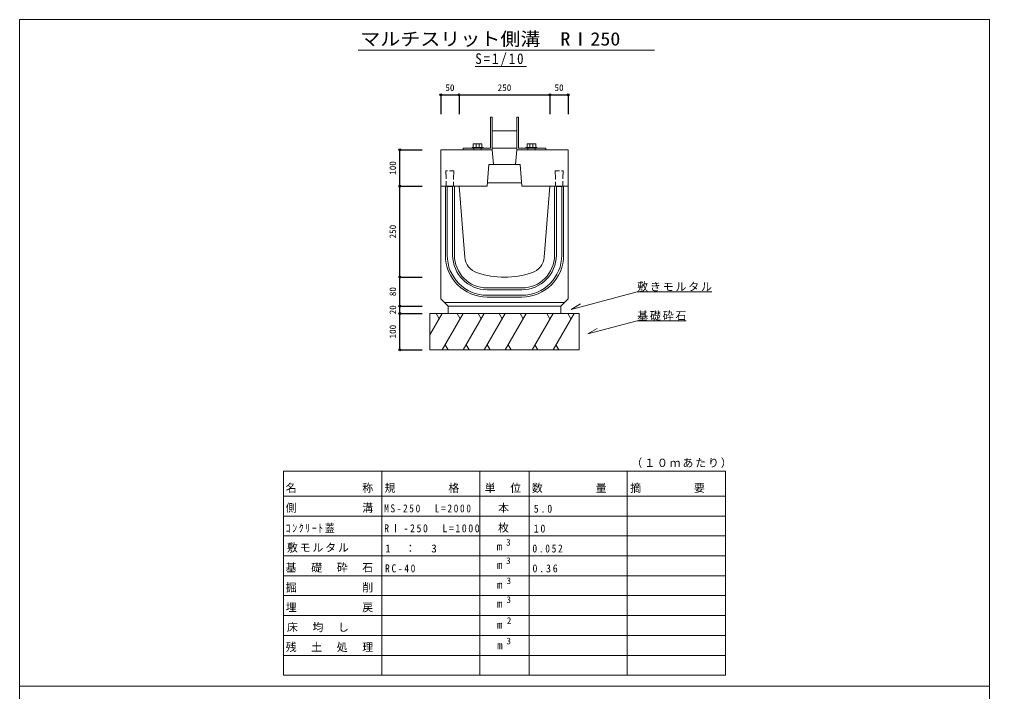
# Model space of a CAD drawing. Units: millimetres at full size, sheet at 1:10. Extents: x -1792 to 874, y -1837 to 1830.
# Drawn here: x -1792 to 874, y -18 to 1830 of the extents above; entities that cross this region are included whole.
import ezdxf
from ezdxf.enums import TextEntityAlignment as Align

# ---------------------------------------------------------------- set-up
doc = ezdxf.new("R2010")
doc.units = ezdxf.units.MM
doc.header["$LTSCALE"] = 10
doc.header["$PDMODE"] = 32
doc.header["$PDSIZE"] = 5
doc.linetypes.add('DASHED1', pattern=[1.8, 1.2, -0.6])
doc.layers.add('0-0_通り芯', color=7, linetype='Continuous', lineweight=18)
doc.layers.add('0-1_躯体', color=4, linetype='Continuous')
doc.styles.add('ＭＳ ゴシック', font='')
doc.styles.get('ＭＳ ゴシック').set_extended_font_data('MS Gothic')

msp = doc.modelspace()

# ---------------------------------------------------------------- linework, layer by layer
at = {"layer": '0-0_通り芯', "color": 2}
for p, q in [((-1792.31, 1830.02), (-1792.31, -1836.64)), ((-1792.31, 1830.02), (874.36, 1830.02)), ((874.36, -1836.64), (874.36, 1830.02)), ((-497.48, 1561.54), (-497.48, 1476.04)), ((-497.48, 1561.54), (-492.98, 1561.54)), ((-424.98, 1561.54), (-424.98, 1523.54)), ((-424.98, 1561.54), (-420.48, 1561.54)), ((-492.98, 1523.54), (-492.98, 1471.54)), ((-572.98, 1476.04), (-497.48, 1476.04)), ((-572.98, 1476.04), (-572.98, 1471.54)), ((-572.98, 1471.54), (-492.98, 1471.54)), ((-547.98, 1478.04), (-547.98, 1476.04)), ((-547.98, 1478.04), (-517.98, 1478.04)), ((-544.98, 1488.04), (-520.98, 1488.04)), ((-544.98, 1488.04), (-544.98, 1478.04)), ((-542.98, 1476.04), (-542.98, 1471.54)), ((-536.98, 1488.04), (-536.98, 1478.04)), ((-528.98, 1488.04), (-528.98, 1478.04)), ((-522.98, 1476.04), (-522.98, 1471.54)), ((-520.98, 1488.04), (-520.98, 1478.04)), ((-517.98, 1478.04), (-517.98, 1476.04)), ((-492.98, 1476.04), (-424.98, 1476.04)), ((-399.98, 1478.04), (-369.98, 1478.04)), ((-399.98, 1478.04), (-399.98, 1476.04)), ((-396.98, 1488.04), (-396.98, 1478.04)), ((-396.98, 1488.04), (-372.98, 1488.04)), ((-394.98, 1476.04), (-394.98, 1471.54)), ((-388.98, 1488.04), (-388.98, 1478.04)), ((-380.98, 1488.04), (-380.98, 1478.04)), ((-374.98, 1476.04), (-374.98, 1471.54)), ((-372.98, 1488.04), (-372.98, 1478.04)), ((-369.98, 1478.04), (-369.98, 1476.04))]:
    msp.add_line(p, q, dxfattribs=at)
at = {"layer": '0-0_通り芯'}
for p, q in [((-860.8, 1745.02), (-46.81, 1745.02)), ((-539.41, 1700.31), (-398.45, 1700.31)), ((-94.2, 1081.32), (110.8, 1081.32)), ((-613.98, 1021.54), (-613.98, 1041.54)), ((-303.98, 1041.54), (-303.98, 1021.54)), ((-629.93, 1021.54), (-663.98, 962.57)), ((-663.98, 921.54), (-663.98, 1021.54)), ((-253.98, 1021.54), (-663.98, 1021.54)), ((-647.23, 1021.54), (-638.58, 1006.56)), ((-572.19, 1021.54), (-629.93, 921.54)), ((-589.5, 1021.54), (-580.84, 1006.56)), ((-514.46, 1021.54), (-572.19, 921.54)), ((-531.76, 1021.54), (-523.11, 1006.56)), ((-456.72, 1021.54), (-514.46, 921.54)), ((-474.03, 1021.54), (-465.37, 1006.56)), ((-398.99, 1021.54), (-456.72, 921.54)), ((-416.29, 1021.54), (-407.64, 1006.56)), ((-325.41, 1021.54), (-383.15, 921.54)), ((-342.72, 1021.54), (-334.06, 1006.56)), ((-267.68, 1021.54), (-325.41, 921.54)), ((-284.98, 1021.54), (-276.33, 1006.56)), ((-94.2, 1001.52), (-230.09, 965.11)), ((-94.2, 1001.52), (40.8, 1001.52)), ((-230.09, 965.11), (-204.11, 980.11)), ((-622.01, 935.26), (-614.09, 921.54)), ((-564.27, 935.26), (-556.35, 921.54)), ((-506.54, 935.26), (-498.62, 921.54)), ((-448.8, 935.26), (-440.88, 921.54)), ((-375.23, 935.26), (-367.31, 921.54)), ((-317.49, 935.26), (-309.57, 921.54)), ((-1066.48, 587.57), (148.52, 587.57)), ((-1066.48, 587.57), (-1066.48, 464.45)), ((-796.48, 587.57), (-796.48, 464.45)), ((-526.48, 587.57), (-526.48, 464.45)), ((-391.48, 587.57), (-391.48, 464.45)), ((-121.48, 587.57), (-121.48, 464.45)), ((148.52, 587.57), (148.52, 464.45)), ((-1066.48, 519.17), (148.52, 519.17)), ((-1066.48, 464.45), (148.52, 464.45)), ((-1066.48, 464.45), (-1066.48, 26.69)), ((-796.48, 464.45), (-796.48, 26.69)), ((-526.48, 464.45), (-526.48, 26.69)), ((-391.48, 464.45), (-391.48, 26.69)), ((-121.48, 464.45), (-121.48, 26.69)), ((148.52, 464.45), (148.52, 26.69)), ((-1066.48, 409.73), (148.52, 409.73)), ((-1066.48, 355.01), (148.52, 355.01)), ((-1066.48, 300.29), (148.52, 300.29)), ((-1066.48, 245.57), (148.52, 245.57)), ((-1066.48, 190.85), (148.52, 190.85)), ((-1066.48, 136.13), (148.52, 136.13)), ((-1066.48, 81.41), (148.52, 81.41)), ((-1066.48, 26.69), (148.52, 26.69)), ((-980.98, 26.69), (-71.98, 26.69))]:
    msp.add_line(p, q, dxfattribs=at)
at = {"layer": '0-0_通り芯', "color": 3}
for p, q in [((-633.98, 1471.54), (-633.98, 1371.54)), ((-633.98, 1471.54), (-572.98, 1471.54)), ((-492.98, 1471.54), (-489.38, 1431.24)), ((-424.98, 1471.54), (-428.58, 1431.24)), ((-344.98, 1471.54), (-283.98, 1471.54)), ((-283.98, 1471.54), (-283.98, 1371.54)), ((-506.98, 1371.54), (-501.98, 1431.24)), ((-501.98, 1431.24), (-415.98, 1431.24)), ((-633.98, 1371.54), (-633.98, 1061.54)), ((-633.98, 1371.54), (-506.98, 1371.54)), ((-621.48, 1371.54), (-616.48, 1370.54)), ((-621.48, 1371.54), (-621.48, 1181.54)), ((-601.48, 1370.54), (-616.48, 1370.54)), ((-616.48, 1370.54), (-616.48, 1181.54)), ((-596.48, 1371.54), (-601.48, 1370.54)), ((-601.48, 1370.54), (-601.48, 1181.54)), ((-596.48, 1181.54), (-596.48, 1371.54)), ((-583.98, 1371.54), (-568.39, 1176.63)), ((-506.22, 1380.54), (-411.73, 1380.54)), ((-333.98, 1371.54), (-349.57, 1176.63)), ((-321.48, 1371.54), (-316.48, 1370.54)), ((-321.48, 1181.54), (-321.48, 1371.54)), ((-316.48, 1370.54), (-301.48, 1370.54)), ((-316.48, 1370.54), (-316.48, 1181.54)), ((-296.48, 1371.54), (-301.48, 1370.54)), ((-301.48, 1370.54), (-301.48, 1181.54)), ((-296.48, 1371.54), (-296.48, 1181.54)), ((-283.98, 1371.54), (-283.98, 1061.54)), ((-506.82, 1086.54), (-458.98, 1086.54)), ((-506.74, 1071.54), (-458.98, 1071.54)), ((-506.48, 1091.54), (-458.98, 1091.54)), ((-411.48, 1091.54), (-458.98, 1091.54)), ((-411.14, 1086.54), (-458.98, 1086.54)), ((-411.21, 1071.54), (-458.98, 1071.54)), ((-623.98, 1051.54), (-458.98, 1051.54)), ((-506.71, 1066.54), (-458.98, 1066.54)), ((-411.25, 1066.54), (-458.98, 1066.54)), ((-293.98, 1051.54), (-458.98, 1051.54)), ((-303.98, 1041.54), (-283.98, 1061.54))]:
    msp.add_line(p, q, dxfattribs=at)
at = {"layer": '0-0_通り芯', "color": 4}
msp.add_line((-1792.31, -3.31), (874.36, -3.31), dxfattribs=at)
at = {"layer": '0-0_通り芯', "color": 2}
for points in [[(-492.98, 1561.54), (-492.98, 1523.54), (-424.98, 1523.54)], [(-420.48, 1561.54), (-420.48, 1476.04), (-344.98, 1476.04), (-344.98, 1471.54)], [(-424.98, 1523.54), (-424.98, 1471.54), (-343.98, 1471.54)]]:
    msp.add_lwpolyline(points, dxfattribs=at)
at = {"layer": '0-0_通り芯', "color": 3, "linetype": 'DASHED1'}
for points in [[(-619.98, 1413.54), (-619.98, 1403.54), (-618.98, 1403.54), (-618.98, 1371.54), (-598.98, 1371.54), (-598.98, 1403.54), (-597.98, 1403.54), (-597.98, 1413.54)], [(-297.98, 1413.54), (-297.98, 1403.54), (-298.98, 1403.54), (-298.98, 1371.54), (-318.98, 1371.54), (-318.98, 1403.54), (-319.98, 1403.54), (-319.98, 1413.54)]]:
    msp.add_lwpolyline(points, close=True, dxfattribs=at)
at = {"layer": '0-0_通り芯', "color": 3}
for points in [[(-415.98, 1431.24), (-410.98, 1371.54), (-283.98, 1371.54)], [(-633.98, 1061.54), (-613.98, 1041.54), (-303.98, 1041.54)]]:
    msp.add_lwpolyline(points, dxfattribs=at)
at = {"layer": '0-0_通り芯'}
for points in [[(-94.2, 1081.32), (-275.71, 1032.69), (-249.73, 1047.69)], [(-253.98, 1021.54), (-253.98, 921.54), (-663.98, 921.54)]]:
    msp.add_lwpolyline(points, dxfattribs=at)
at = {"layer": '0-0_通り芯', "color": 3}
for centre, radius, start, end in [((-506.48, 1181.54), 115, 180, 269.88576), ((-506.48, 1181.54), 110, 180, 269.86118), ((-506.48, 1181.54), 95, 180, 269.79541), ((-506.48, 1181.54), 90, 180, 270), ((-518.55, 1180.62), 50, 184.57, 252.67), ((-411.48, 1181.54), 90, 270, 0), ((-411.48, 1181.54), 115, 270.11424, 0), ((-411.48, 1181.54), 110, 270.13882, 0), ((-411.48, 1181.54), 95, 270.20459, 0), ((-399.42, 1180.62), 50, 287.33, 355.43), ((-458.98, 1371.54), 250, 252.67, 287.33)]:
    msp.add_arc(centre, radius, start, end, dxfattribs=at)
at = {"layer": '0-1_躯体', "color": 7}
for p, q in [((-633.98, 1622.73), (-583.98, 1622.73)), ((-583.98, 1622.73), (-333.98, 1622.73)), ((-333.98, 1622.73), (-283.98, 1622.73)), ((-746.46, 1371.54), (-746.46, 1471.54)), ((-746.46, 1471.54), (-685.41, 1471.54)), ((-746.46, 1121.54), (-746.46, 1371.54)), ((-746.46, 1371.54), (-685.41, 1371.54)), ((-746.46, 1041.54), (-746.46, 1121.54)), ((-746.46, 1021.54), (-746.46, 1041.54)), ((-746.46, 921.54), (-746.46, 1021.54))]:
    msp.add_line(p, q, dxfattribs=at)
at = {"layer": '0-1_躯体'}
for p, q in [((-633.98, 1622.73), (-633.98, 1569.08)), ((-583.98, 1622.73), (-583.98, 1569.08)), ((-333.98, 1622.73), (-333.98, 1569.08)), ((-283.98, 1622.73), (-283.98, 1569.08)), ((-746.46, 1371.54), (-685.41, 1371.54)), ((-746.46, 1121.54), (-685.41, 1121.54)), ((-746.46, 1041.54), (-685.41, 1041.54)), ((-746.46, 1021.54), (-685.41, 1021.54)), ((-746.46, 921.54), (-685.41, 921.54))]:
    msp.add_line(p, q, dxfattribs=at)
for p in [(-633.98, 1622.73), (-583.98, 1622.73), (-333.98, 1622.73), (-283.98, 1622.73), (-746.46, 1371.54), (-746.46, 1121.54), (-746.46, 1041.54), (-746.46, 1021.54), (-746.46, 921.54)]:
    msp.add_point(p, dxfattribs=at)
at = {"layer": '0-1_躯体', "color": 7}
for p in [(-746.46, 1471.54), (-746.46, 1371.54)]:
    msp.add_point(p, dxfattribs=at)

# ---------------------------------------------------------------- texts
at = {"layer": '0-0_通り芯', "color": 3, "style": 'ＭＳ ゴシック', "width": 1.1}
msp.add_text('マルチスリット側溝\u3000RⅠ250', height=36.66, dxfattribs=at).set_placement((-855.4, 1747.05), align=Align.BOTTOM_LEFT)
at = {"layer": '0-0_通り芯', "color": 4, "style": 'ＭＳ ゴシック'}
for s, p in [('3', (-454.45, 377.63)), ('3', (-454.45, 327.02)), ('3', (-453.28, 271.95)), ('3', (-453.55, 219.7)), ('2', (-452.65, 162.17)), ('3', (-453.55, 106.08))]:
    msp.add_text(s, height=18.33, dxfattribs=at).set_placement(p, align=Align.BOTTOM_LEFT)
at = {"layer": '0-0_通り芯', "style": 'ＭＳ ゴシック'}
for p in [(-480.55, 363.27), (-479.65, 312.65), (-479.65, 257.93), (-479.65, 205.95), (-479.56, 147.81), (-479.38, 91.72)]:
    msp.add_text('m', height=21.99, dxfattribs=at).set_placement(p, align=Align.BOTTOM_LEFT)
at = {"layer": '0-0_通り芯', "attachment_point": 7, "style": 'ＭＳ ゴシック'}
for s, insert, char_height in [('\\T1.28;\\W0.9;S=1/10', (-539.41, 1700.31), 29.33), ('\\T1.17;敷きモルタル', (-94.2, 1081.32), 21.99), ('\\T1.17;基礎砕石', (-94.2, 1001.52), 21.99), ('\\T1.17;（１０ｍあたり）', (-110.23, 596.51), 21.99), ('\\T1.17;名\u3000\u3000\u3000\u3000\u3000称', (-1060.48, 528.11), 21.99), ('\\T1.17;規\u3000\u3000\u3000\u3000格', (-788.73, 528.11), 21.99), ('\\T1.17;単\u3000位', (-513.48, 528.11), 21.99), ('\\T1.17;数\u3000\u3000\u3000\u3000量', (-383.73, 528.11), 21.99), ('\\T1.17;摘\u3000\u3000\u3000\u3000要', (-113.73, 528.11), 21.99), ('\\T1.17;側\u3000\u3000\u3000\u3000\u3000溝', (-1060.48, 473.39), 21.99), ('\\T1.36;\\W0.85;MS-250\u3000L=2000', (-789.73, 474.18), 21.99), ('\\T1.17;\u3000本', (-511.73, 473.39), 21.99), ('\\T1.38;\\W0.9;5.0', (-378.48, 473.39), 21.99), ('\\T1.33;\\W0.9;ｺﾝｸﾘｰﾄ蓋', (-1060.48, 418.67), 21.99), ('\\T1.32;\\W0.9;RⅠ-250\u3000L=1000', (-789.73, 419.46), 21.99), ('\\T1.17;\u3000枚', (-511.73, 418.67), 21.99), ('\\T1.36;\\W0.9;10', (-378.48, 418.67), 21.99), ('\\T1.17;敷モルタル', (-1056.98, 363.95), 21.99), ('\\T1.21;1\u3000：\u30003', (-786.98, 363.95), 21.99), ('\\T1.38;\\W0.85;0.052', (-381.98, 363.95), 21.99), ('\\T1.17;基\u3000礎\u3000砕\u3000石', (-1060.48, 309.23), 21.99), ('\\T1.38;\\W0.85;RC-40', (-786.98, 309.23), 21.99), ('\\T1.38;\\W0.9;0.36', (-381.98, 309.23), 21.99), ('\\T1.17;掘\u3000\u3000\u3000\u3000\u3000削', (-1060.48, 254.51), 21.99), ('\\T1.17;埋\u3000\u3000\u3000\u3000\u3000戻', (-1060.48, 199.79), 21.99), ('\\T1.17;床\u3000均\u3000し', (-1056.98, 145.07), 21.99), ('\\T1.17;残\u3000土\u3000処\u3000理', (-1060.48, 90.35), 21.99)]:
    msp.add_mtext(s, dxfattribs=dict(at, insert=insert, char_height=char_height))
at = {"layer": '0-1_躯体', "style": 'ＭＳ ゴシック'}
for s, p in [('50', (-621.48, 1627.73)), ('250', (-477.73, 1627.73)), ('50', (-321.48, 1627.73))]:
    msp.add_text(s, height=18.33, dxfattribs=at).set_placement(p, align=Align.BOTTOM_LEFT)
for s, p in [('100', (-751.46, 1402.79)), ('250', (-751.46, 1227.79)), ('80', (-751.46, 1069.04)), ('20', (-751.46, 1019.04)), ('100', (-751.46, 952.79))]:
    msp.add_text(s, height=18.33, rotation=90, dxfattribs=at).set_placement(p, align=Align.BOTTOM_LEFT)

doc.saveas('drawing.dxf')
